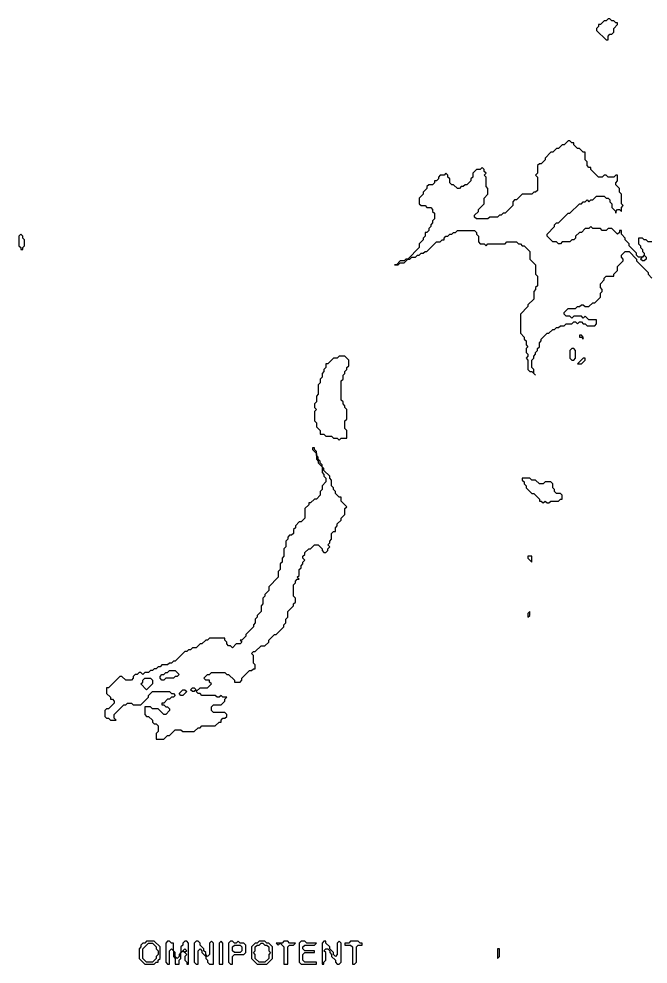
# Model space of a CAD drawing. Header units: millimetres. Extents: x 10 to 500, y 6 to 500.
# Drawn here: x 28 to 193, y 179 to 427 of the extents above; entities that cross this region are included whole.
import ezdxf

# ---------------------------------------------------------------- set-up
doc = ezdxf.new("R2010")
doc.units = ezdxf.units.MM

msp = doc.modelspace()

# ---------------------------------------------------------------- linework, layer by layer
for points in [[(182.5, 427), (182, 426.5), (181.5, 426.5), (180.5, 425.5), (180, 425.5), (180, 425), (179.5, 424.5), (179.5, 424), (182, 421.5), (182.5, 421.5), (182.5, 422.5), (183, 423), (183.5, 423), (184, 423.5), (184, 424.5), (185, 425.5), (185, 426), (184.5, 426), (184, 426.5), (183.5, 426.5), (183, 427)], [(28.5, 370.5), (28, 370), (28, 367.5), (28.5, 367), (28.5, 366.5), (29, 366.5), (29, 367), (29.5, 367.5), (29.5, 369), (29, 369.5), (29, 370)], [(192, 365), (192.5, 364.5), (192.5, 364), (192, 363.5), (191.5, 363.5), (191, 364)], [(175, 344), (175, 343.5), (175.5, 343.5), (176, 343), (176, 343.5), (175.5, 344)], [(173, 340.5), (172.5, 340), (172.5, 338), (173, 337.5), (173.5, 337.5), (174, 338), (174, 340), (173.5, 340.5)], [(112, 338.5), (111.5, 338), (110.5, 338), (109, 336.5), (108.5, 336.5), (108.5, 335.5), (108, 335), (108, 334.5), (107.5, 334), (107.5, 333), (107, 332.5), (107, 331.5), (106.5, 331), (106.5, 328.5), (106, 328), (106, 326.5), (105.5, 326), (105.5, 325), (106, 324.5), (105.5, 324), (105.5, 321.5), (106, 321), (106, 320), (107, 319), (107, 318), (108, 318), (108.5, 317.5), (110, 317.5), (110.5, 317), (111.5, 317), (112, 316.5), (112.5, 317), (114, 317), (114, 319), (113.5, 319.5), (113.5, 321.5), (114, 322), (114, 324.5), (113.5, 325), (113.5, 325.5), (113, 326), (113, 326.5), (112.5, 327), (112.5, 332), (113, 332.5), (113, 333.5), (113.5, 334), (113.5, 334.5), (114, 335), (114, 335.5), (114.5, 336), (114.5, 337.5), (113.5, 338.5)], [(176, 338), (174.5, 336.5), (175.5, 336.5), (176.5, 337.5), (176.5, 338)], [(105, 314.5), (105, 314), (106, 313), (106, 311.5), (106.5, 311), (106.5, 310.5), (107.5, 309.5), (107.5, 308), (108, 307.5), (108, 307), (108.5, 306.5), (108.5, 305.5), (107.5, 304.5), (107.5, 303.5), (107, 303), (107, 302), (106, 301), (105.5, 301), (104.5, 300), (104, 300), (104, 299.5), (103, 298.5), (103, 296), (102, 295), (101.5, 295), (100.5, 294), (100.5, 293.5), (100, 293), (100, 292), (99.5, 291.5), (99, 291.5), (98.5, 291), (98.5, 290.5), (98, 290), (98, 288.5), (97.5, 288), (97.5, 286), (97, 285.5), (97, 284.5), (96.5, 284), (96.5, 282.5), (96, 282), (96, 280.5), (93.5, 278), (93.5, 277), (92.5, 276), (92.5, 275.5), (92, 275), (92, 273.5), (91.5, 273), (91.5, 271.5), (90.5, 270.5), (90.5, 270), (90, 269.5), (90, 268.5), (89.5, 268), (89.5, 267.5), (87.5, 265.5), (87.5, 265), (86.5, 264), (86, 264), (86.5, 263.5), (86, 263), (85, 263), (84, 262), (83.5, 262.5), (83, 262.5), (82.5, 263), (82.5, 263.5), (82, 264), (82, 264.5), (78, 264.5), (77.5, 264), (77, 264), (76, 263), (75.5, 263), (74.5, 262), (73.5, 262), (73, 261.5), (72.5, 261.5), (72, 261), (71.5, 261), (69, 258.5), (68.5, 258.5), (68, 258), (67.5, 258), (67, 257.5), (65.5, 257.5), (65, 257), (64.5, 257), (64, 256.5), (63.5, 256.5), (63, 256), (62.5, 256), (62, 255.5), (61, 255.5), (60.5, 255), (60, 255.5), (59.5, 255.5), (59, 255), (58.5, 255), (58, 254.5), (58, 254), (57.5, 253.5), (56, 253.5), (55, 254.5), (54.5, 254.5), (51.5, 251.5), (51, 251.5), (51, 250), (52, 249), (52, 248.5), (52.5, 248.5), (53, 248), (53, 247.5), (51.5, 246), (51, 246), (50.5, 245.5), (50.5, 244), (51, 243.5), (51.5, 243.5), (52, 243), (53.5, 243), (53, 243.5), (53, 244.5), (55.5, 247), (56, 247), (56.5, 247.5), (57.5, 247.5), (58, 247), (60, 247), (62, 249), (62, 249.5), (63, 250.5), (67.5, 250.5), (68, 250), (68.5, 250), (69, 249.5), (68.5, 249), (68, 249), (67.5, 248.5), (67, 248.5), (66, 247.5), (65.5, 247.5), (65.5, 247), (66, 247), (66.5, 246.5), (67, 246.5), (67.5, 246), (67.5, 245.5), (66.5, 244.5), (66, 244.5), (64.5, 246), (63, 246), (62.5, 246.5), (61, 246.5), (61, 244.5), (61.5, 244), (62, 244), (63, 243), (63, 242.5), (63.5, 242), (64, 242), (64.5, 241.5), (64.5, 240), (64, 239.5), (64, 238), (66, 238), (67, 239), (67.5, 239), (69, 240.5), (70.5, 240.5), (71, 240), (74, 240), (75, 241), (75.5, 241), (76, 241.5), (79.5, 241.5), (80.5, 242.5), (81, 242.5), (81, 243), (81.5, 243.5), (82, 243.5), (82.5, 244), (82.5, 244.5), (82, 245), (79, 245), (78.5, 245.5), (78.5, 246.5), (79, 247), (81, 247), (82, 248), (82, 248.5), (82.5, 249), (81.5, 249), (81, 249.5), (80.5, 249), (80, 249), (79.5, 249.5), (76, 249.5), (75.5, 250), (75, 250), (74.5, 250.5), (75.5, 251.5), (77.5, 251.5), (78.5, 252.5), (78, 253), (78, 253.5), (77, 253.5), (76.5, 254), (77.5, 255), (78, 255), (78.5, 255.5), (82, 255.5), (82.5, 255), (83, 255), (84.5, 253.5), (84.5, 253), (86, 253), (86.5, 253.5), (86.5, 254), (88.5, 256), (89, 256), (89.5, 256.5), (90, 256.5), (90, 257.5), (89.5, 258), (89.5, 260), (89, 260.5), (89.5, 261), (90, 261), (91.5, 262.5), (92.5, 262.5), (93.5, 263.5), (93.5, 264), (95, 265.5), (95.5, 265.5), (97.5, 267.5), (97.5, 268), (98, 268.5), (98, 269.5), (98.5, 270), (98.5, 271.5), (100, 273), (100, 273.5), (100.5, 274), (100.5, 275), (100, 275.5), (100, 278.5), (100.5, 279), (100.5, 279.5), (101, 280), (101.5, 280), (101, 280.5), (101.5, 281), (101.5, 282.5), (102, 283), (102, 283.5), (102.5, 284), (102.5, 284.5), (103, 285), (102.5, 285.5), (102.5, 286), (103, 286.5), (103, 287), (104, 288), (104.5, 288), (105.5, 289), (106.5, 289), (107.5, 288), (107.5, 287.5), (108, 287), (108.5, 287), (109, 287.5), (109, 288), (109.5, 288.5), (109, 289), (109.5, 289.5), (109.5, 290), (110, 290.5), (110, 292), (110.5, 292.5), (111, 292.5), (111, 293.5), (111.5, 294), (111.5, 294.5), (112.5, 295.5), (112.5, 296), (113.5, 297), (113.5, 298.5), (114, 299), (112.5, 300.5), (112.5, 301.5), (112, 301.5), (111, 302.5), (111, 303), (110.5, 303.5), (110.5, 304), (110, 304.5), (110, 306), (109.5, 306.5), (109.5, 307), (108, 308.5), (108, 309), (107.5, 309.5), (107.5, 310), (107, 310.5), (107, 311), (106.5, 311.5), (106.5, 312), (106, 312.5), (106, 313.5), (105.5, 314), (105.5, 314.5)], [(160, 306.5), (160, 306), (160.5, 305.5), (160.5, 305), (161, 304.5), (161, 304), (162.5, 302.5), (163, 302.5), (164.5, 301), (164.5, 300.5), (165, 300.5), (165.5, 300), (166, 300.5), (166.5, 300), (167, 300), (167.5, 300.5), (169.5, 300.5), (170, 301), (170.5, 301), (170.5, 302), (170, 302.5), (169, 302.5), (168.5, 303), (168.5, 303.5), (168, 304), (168, 305), (167.5, 305.5), (166, 305.5), (165.5, 305), (164.5, 305), (163.5, 306), (162.5, 306), (162, 306.5)], [(161.5, 286), (161.5, 285.5), (162.5, 284.5), (162.5, 286)], [(162, 271.5), (161.5, 271), (161.5, 270), (162, 270.5)], [(67, 255.5), (67.5, 256), (69, 256), (70, 255), (69.5, 254.5), (69, 254.5), (68.5, 254), (66.5, 254), (66, 253.5), (65.5, 253.5), (65, 254), (65, 254.5), (65.5, 255), (66, 255), (66.5, 255.5)], [(60.5, 253.5), (61, 254), (62.5, 254), (63, 253.5), (63, 252.5), (61.5, 251), (60, 252.5), (60.5, 253)], [(71, 251), (71.5, 251), (72, 250.5), (71, 249.5), (70.5, 249.5), (70, 250)], [(73, 251), (73.5, 251.5), (74, 251.5), (74.5, 251), (74, 250.5), (73.5, 250.5)], [(61.5, 185), (61, 184.5), (60.5, 184.5), (60, 184), (60, 183.5), (59.5, 183), (59.5, 180.5), (61, 179), (63.5, 179), (64, 179.5), (64.5, 179.5), (64.5, 180), (65, 180.5), (65, 183.5), (63.5, 185)], [(62, 184.5), (63, 184.5), (64, 183.5), (64, 183), (64.5, 182.5), (64.5, 181.5), (64, 181), (64, 180.5), (63, 179.5), (61.5, 179.5), (60.5, 180.5), (60.5, 183)], [(67, 185), (66.5, 184.5), (66.5, 179.5), (67, 179), (67.5, 179), (67.5, 182.5), (68, 183), (68.5, 182.5), (68.5, 181), (69, 180.5), (69, 179), (70, 179), (70, 180), (70.5, 180.5), (70.5, 182), (71, 182.5), (72, 181.5), (71.5, 181), (71.5, 180), (72, 179.5), (72, 179), (72.5, 179), (72.5, 184.5), (72, 185), (71.5, 185), (71, 184.5), (71, 184), (70.5, 183.5), (70.5, 182), (70, 181.5), (70, 181), (69.5, 180.5), (69, 181), (69, 182), (68.5, 182.5), (68.5, 184.5), (68, 184.5), (67.5, 185)], [(74.5, 185), (74, 184.5), (74, 179.5), (74.5, 179), (75, 179), (75, 182.5), (75.5, 183), (76, 182.5), (76, 182), (77, 181), (77, 180.5), (77.5, 180), (77.5, 179.5), (78, 179), (79, 179), (79, 184.5), (78.5, 185), (78, 184.5), (78, 181.5), (77.5, 181), (77, 181.5), (77, 182), (76.5, 182.5), (76.5, 183), (75.5, 184), (75.5, 184.5), (75, 185)], [(81, 185), (80.5, 184.5), (80.5, 179), (81.5, 179), (81.5, 184.5)], [(83.5, 185), (83, 184.5), (83, 179.5), (83.5, 179), (84, 179), (84, 181), (84.5, 181.5), (87, 181.5), (87.5, 182), (87.5, 184), (87, 184.5), (86, 184.5), (85.5, 185), (85, 184.5), (84.5, 184.5), (84, 185)], [(84, 183.5), (84.5, 184), (86, 184), (86.5, 183.5), (86.5, 182.5), (86, 182), (84.5, 182), (84, 182.5)], [(91, 185), (90.5, 184.5), (90, 184.5), (89, 183.5), (89, 180.5), (90.5, 179), (93, 179), (94.5, 180.5), (94.5, 183.5), (93.5, 184.5), (93, 184.5), (92.5, 185)], [(91, 184), (91.5, 184.5), (92, 184.5), (92.5, 184), (93, 184), (93.5, 183.5), (93.5, 182.5), (94, 182), (93.5, 181.5), (93.5, 180.5), (92.5, 179.5), (91, 179.5), (90, 180.5), (90, 181.5), (89.5, 182), (90, 182.5), (90, 183.5), (90.5, 184)], [(97.5, 185), (97, 184.5), (95.5, 184.5), (96, 184), (96.5, 184.5), (97.5, 183.5), (97.5, 179), (98.5, 179), (98.5, 183.5), (99, 184), (100, 184), (100.5, 184.5), (99, 184.5), (98.5, 185)], [(102, 185), (101.5, 184.5), (101.5, 179.5), (102, 179), (106, 179), (106, 179.5), (103, 179.5), (102.5, 180), (102.5, 181.5), (103, 182), (105.5, 182), (105.5, 182.5), (103, 182.5), (102.5, 183), (102.5, 183.5), (103, 184), (105.5, 184), (106, 184.5), (103.5, 184.5), (103, 185)], [(108, 185), (107.5, 184.5), (107.5, 179), (108, 179), (108, 179.5), (108.5, 180), (108.5, 182), (108, 182.5), (108.5, 183), (109, 183), (109.5, 182.5), (109.5, 182), (110, 181.5), (110, 181), (111, 180), (111, 179.5), (111.5, 179), (112, 179), (112.5, 179.5), (112.5, 184.5), (112, 185), (111.5, 184.5), (111.5, 181.5), (111, 181), (110.5, 181.5), (110.5, 182), (109.5, 183), (109.5, 183.5), (108.5, 184.5), (108.5, 185)], [(115, 185), (114.5, 184.5), (113.5, 184.5), (113.5, 184), (115, 184), (115.5, 183.5), (115.5, 179), (116, 179), (116.5, 179.5), (116.5, 183.5), (117, 184), (118, 184), (118, 184.5), (117.5, 184.5), (117, 185)], [(71, 182.5), (71.5, 183), (72, 182.5), (71.5, 182)], [(153.5, 183), (153.5, 180.5), (154, 181), (154, 183)]]:
    msp.add_lwpolyline(points, close=True)
msp.add_lwpolyline([(194, 368.5), (193, 368.5), (192.5, 369), (192, 369), (191.5, 369.5), (190.5, 369.5), (190.5, 368), (191, 367.5), (191, 367), (191.5, 366.5), (191.5, 366), (192, 365.5), (192, 365), (191.5, 364.5), (190.5, 364.5), (190, 365), (190, 365.5), (188, 367.5), (188, 368), (187, 369), (187, 369.5), (186, 370.5), (186, 371.5), (185.5, 371.5), (185.5, 371), (185, 370.5), (183.5, 372), (182.5, 372), (182, 371.5), (181, 371.5), (180.5, 372), (178.5, 372), (178, 372.5), (177.5, 372), (176.5, 372), (175.5, 371), (175, 371), (174, 370), (174, 369.5), (173.5, 369), (173, 369), (172.5, 368.5), (170.5, 368.5), (170, 368), (169.5, 368), (169, 368.5), (168, 368.5), (166.5, 370), (166.5, 370.5), (168.5, 372.5), (168.5, 373), (169, 373.5), (169.5, 373.5), (172, 376), (172.5, 376), (175, 378.5), (175.5, 378.5), (176, 379), (176.5, 379), (177, 379.5), (177.5, 379), (178, 379.5), (178.5, 379.5), (179.5, 380.5), (181.5, 380.5), (182, 380), (182.5, 380), (183, 379.5), (183, 379), (183.5, 378.5), (183.5, 377.5), (184.5, 376.5), (184.5, 376), (184.5, 376.5), (185, 377), (185.5, 377), (186, 376.5), (186, 377.5), (186.5, 378), (186, 378.5), (186, 381), (185.5, 381.5), (185.5, 382.5), (184.5, 383.5), (184.5, 384), (185, 384.5), (185, 386), (184.5, 386), (184, 385.5), (182.5, 385.5), (182, 386), (181.5, 386), (181, 385.5), (180, 385.5), (178, 387.5), (178, 388), (177.5, 388), (177, 388.5), (177, 389.5), (176.5, 390), (176.5, 392), (176, 392), (175, 393), (174.5, 393), (173.5, 394), (173.5, 394.5), (173, 394.5), (172.5, 395), (172, 395), (171, 394), (170.5, 394), (169.5, 393), (169, 393), (168, 392), (167.5, 392), (166, 390.5), (166, 390), (165, 389), (164.5, 389), (164, 388.5), (164, 386.5), (163.5, 386), (164, 385.5), (164, 382), (163.5, 381.5), (163, 381.5), (162.5, 381), (160, 381), (158.5, 379.5), (158, 379.5), (157.5, 379), (157.5, 378), (155.5, 376), (155, 376), (154.5, 375.5), (154, 375.5), (153.5, 375), (151.5, 375), (151, 374.5), (148, 374.5), (147.5, 375), (147.5, 375.5), (148.5, 376.5), (148.5, 377), (150, 378.5), (150, 380), (151, 381), (151, 382.5), (150.5, 383), (150.5, 385.5), (150, 386), (150.5, 386.5), (150, 387), (150, 387.5), (149.5, 388), (149, 387.5), (148, 387.5), (147, 386.5), (147, 385.5), (146.5, 385), (146.5, 384.5), (145.5, 383.5), (145, 383.5), (144.5, 383), (144, 383), (143.5, 382.5), (143, 382.5), (142, 383.5), (141.5, 383.5), (141, 384), (141, 385), (140.5, 385.5), (140.5, 386), (140, 386.5), (139.5, 386), (138.5, 386), (138, 385.5), (138, 385), (137.5, 384.5), (137, 384.5), (137, 384), (136.5, 383.5), (135.5, 383.5), (135, 383), (135, 382.5), (134, 381.5), (134, 381), (133, 380), (133, 378.5), (133.5, 378), (134.5, 378), (135, 377.5), (136, 377.5), (136.5, 377), (136.5, 376.5), (137, 376), (137, 374.5), (136.5, 374), (136.5, 373.5), (136, 373), (136, 372.5), (135.5, 372), (135.5, 371.5), (135, 371), (134.5, 371), (134.5, 370), (134, 369.5), (134, 369), (133, 368), (133, 367), (130, 364), (129.5, 364), (129, 363.5), (128, 363.5), (127, 362.5), (126.5, 362.5), (127.5, 362.5), (128, 363), (129, 363), (130, 364), (130.5, 364), (131, 364.5), (132, 364.5), (132.5, 365), (133, 365), (133.5, 365.5), (134, 365.5), (134.5, 366), (135, 366), (137.5, 368.5), (138.5, 368.5), (139, 369), (139.5, 369), (139.5, 369.5), (140, 370), (140.5, 370), (141, 370.5), (141.5, 370.5), (142, 371), (142.5, 371), (143, 371.5), (147.5, 371.5), (148, 371), (148, 370.5), (148.5, 370), (148.5, 368.5), (149, 368), (150, 368), (150.5, 367.5), (151, 368), (155.5, 368), (156, 368.5), (158.5, 368.5), (159, 368), (159.5, 368), (160, 367.5), (160.5, 367.5), (162, 366), (162, 364), (163.5, 362.5), (163.5, 360), (164, 359.5), (164, 357), (163.5, 356.5), (163.5, 356), (163, 355.5), (163, 353.5), (161.5, 352), (161.5, 351.5), (159.5, 349.5), (159.5, 344.5), (160.5, 343.5), (160.5, 343), (161, 342.5), (161, 341.5), (161.5, 341), (161, 340.5), (161, 339.5), (161.5, 339), (161.5, 338.5), (161, 338), (161.5, 337.5), (161.5, 335), (162, 334.5), (162.5, 334.5), (163.5, 333.5), (163, 334), (163, 335), (162.5, 335.5), (162.5, 337.5), (163, 338), (163, 338.5), (163.5, 339), (163.5, 339.5), (164, 340), (164, 340.5), (164.5, 341), (164.5, 342), (165, 342.5), (165, 343), (166.5, 344.5), (167, 344.5), (168, 345.5), (168.5, 345.5), (169, 346), (169.5, 346), (170, 346.5), (171, 346.5), (171.5, 347), (173, 347), (173.5, 347.5), (174, 347.5), (174.5, 347), (175, 347.5), (175.5, 347.5), (176, 347), (176.5, 347), (177, 346.5), (179, 346.5), (179.5, 347), (179.5, 348), (177.5, 348), (176.5, 349), (176, 348.5), (175.5, 349), (173.5, 349), (173, 348.5), (172.5, 349), (171.5, 349), (171, 349.5), (171, 350), (172, 351), (174, 351), (174.5, 351.5), (175, 351.5), (175.5, 352), (176, 352), (176.5, 351.5), (177.5, 351.5), (178.5, 352.5), (179, 352.5), (180.5, 354), (180.5, 355), (181, 355.5), (181, 356), (180.5, 356.5), (180.5, 357.5), (181.5, 358.5), (181.5, 359), (182, 359.5), (184, 359.5), (184, 360), (185, 361), (185, 362), (186.5, 363.5), (186.5, 364), (186, 364.5), (186, 365), (187, 366), (188, 366), (190, 364), (190, 363.5), (193, 360.5), (193, 360), (194, 359)])

doc.saveas('drawing.dxf')
